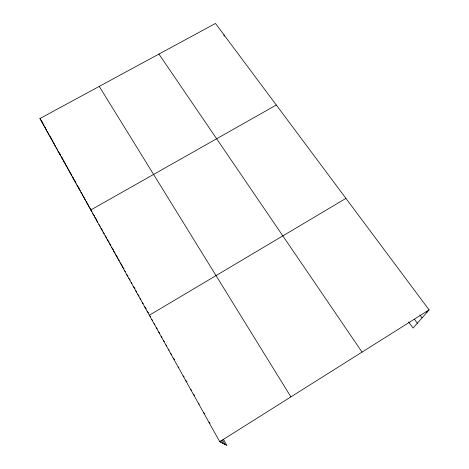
<?xml version="1.0" encoding="UTF-8"?>
<svg xmlns="http://www.w3.org/2000/svg" width="469" height="469" viewBox="0 0 469 469"><rect width="100%" height="100%" fill="white"/><g stroke="black" fill="none" stroke-linecap="round" stroke-linejoin="round"><path stroke-width="0.7" d="M223.496 439.365L226.961 445.55L219.721 441.692L39.906 118.54L215.476 23.45L429.094 309.892L413.066 328.071L408.657 322.01M219.721 441.692L429.094 309.892M345.94 198.387L149.347 315.221L150.479 316.575M276.3 105.009L90.781 209.977L92.041 211.718M208.951 422.335L210.065 423.132M203.657 412.826L204.847 413.764M198.428 403.428L199.272 404.149M193.263 394.142L194.594 395.349M190.701 389.54L191.616 390.39M185.624 380.418L187.061 381.819M183.109 375.898L184.088 376.871M178.12 366.928L178.882 367.719M173.19 358.064L174.779 359.77M170.745 353.673L171.554 354.552M168.312 349.299L169.139 350.214M165.891 344.955L166.735 345.893M163.488 340.635L164.349 341.602M161.102 336.343L161.969 337.334M158.721 332.07L159.607 333.09M156.359 327.825L157.262 328.875M154.008 323.598L154.922 324.677M151.675 319.401L152.601 320.503M147.02 311.041L148.55 312.893M144.71 306.884L146.258 308.778M142.406 302.751L143.192 303.713M140.12 298.636L140.917 299.627M137.845 294.55L139.059 296.056M135.582 290.481L136.807 292.023M133.331 286.436L134.99 288.529M131.091 282.414L131.93 283.481M128.869 278.416L130.142 280.046M126.653 274.441L127.943 276.094M124.449 270.484L125.323 271.604M122.262 266.544L124.015 268.825M120.082 262.634L122.303 265.53M117.918 258.741L119.413 260.7M115.761 254.866L117.649 257.358M113.621 251.015L115.145 253.037M111.487 247.186L113.416 249.748M109.371 243.376L110.924 245.451M107.26 239.583L109.224 242.221M426.174 311.252L426.966 312.313M105.162 235.813L106.744 237.953M419.896 314.939L422.059 317.876M103.074 232.067L104.276 233.685M100.999 228.333L102.611 230.525M98.936 224.622L100.155 226.287M414.432 319.237L417.346 323.223M96.878 220.934L97.699 222.054M94.838 217.264L96.907 220.102M92.803 213.606L94.474 215.904M88.77 206.36L90.892 209.297M86.771 202.766L88.477 205.135M84.778 199.184L85.516 200.216M86.255 201.242L86.994 202.268M82.796 195.626L84.655 198.223M78.868 188.561L80.375 190.684M80.826 192.085L82.702 194.711M76.916 185.056L79.197 188.268M74.976 181.573L76.125 183.191M71.124 174.65L71.904 175.752M72.677 176.848L73.451 177.95M73.047 178.103L75.357 181.374M69.213 171.214L71.552 174.544M65.42 164.402L67.395 167.222M67.313 167.802L69.277 170.599M63.538 161.019L65.525 163.863M59.803 154.301L60.607 155.462M61.41 156.617L62.219 157.772M61.668 157.654L64.065 161.096M56.104 147.653L57.324 149.418M57.951 150.971L60.378 154.465M52.44 141.075L54.498 144.053M54.269 144.358L55.494 146.129M48.817 134.556L50.998 137.734M50.623 137.804L52.692 140.811M45.223 128.101L46.695 130.247M47.017 131.32L48.477 133.454M41.671 121.711L43.893 124.977M43.441 124.901L45.657 128.143M158.927 54.076L362.056 352.09M39.906 118.54L42.89 122.919M99.246 86.396L290.903 396.885M222.529 440.039L225.032 444.524M221.286 440.485L222.91 443.387M220.02 441.001L220.688 442.208M224 34.876L224.176 36.189"/></g></svg>
